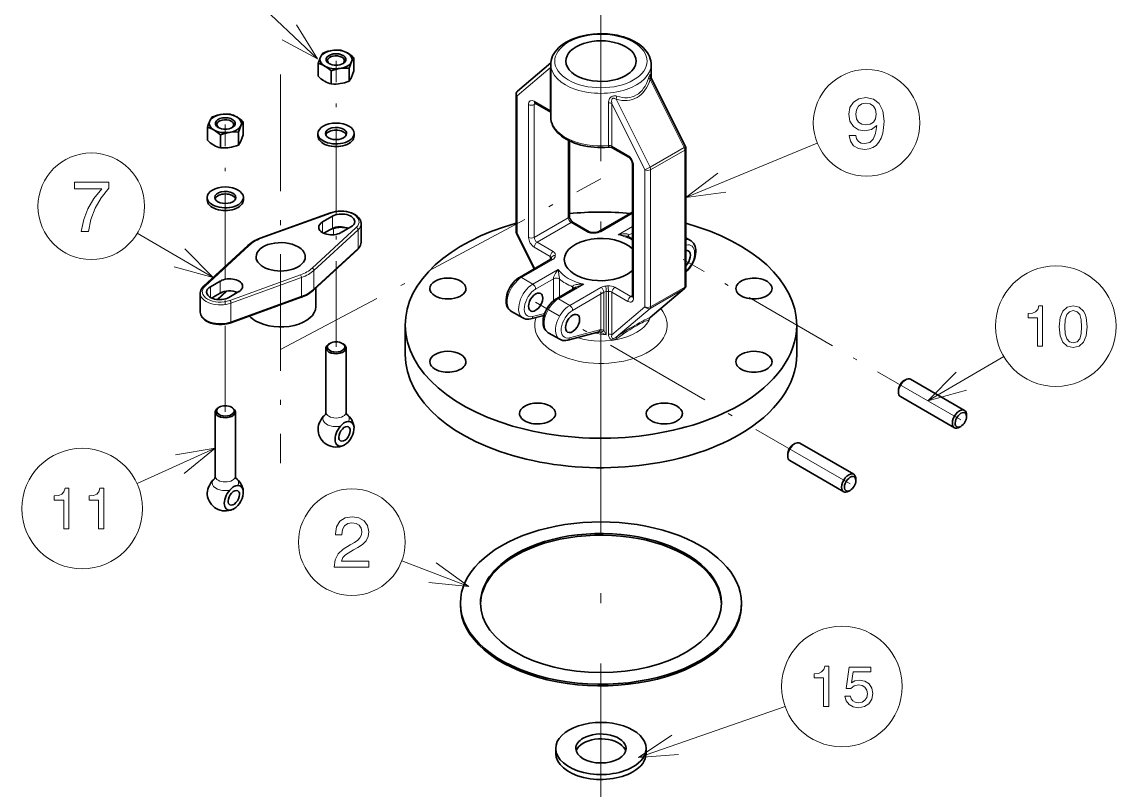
# Model space of a CAD drawing. Extents: x 0 to 420, y 0 to 297.
# Drawn here: x 229.9 to 284.4, y 170.3 to 208.5 of the extents above; entities that cross this region are included whole.
import ezdxf

# ---------------------------------------------------------------- set-up
doc = ezdxf.new("R2010")
doc.units = 0
doc.linetypes.add('DASHDOT', pattern=[18.5, 12, -3, 0.5, -3])

msp = doc.modelspace()

# ---------------------------------------------------------------- linework, layer by layer
at = {"color": 1, "linetype": 'DASHDOT', "lineweight": 13}
msp.add_line((258.704, 269.076), (258.704, 121.995), dxfattribs=at)
at = {"color": 7, "lineweight": 13, "ltscale": 0.112984}
msp.add_line((244.58, 206.671), (241.299, 209.779), dxfattribs=at)
at = {"color": 1, "linetype": 'DASHDOT', "lineweight": 13, "ltscale": 0.356359}
msp.add_line((245.508, 192.329), (245.508, 206.584), dxfattribs=at)
at = {"color": 7, "lineweight": 35, "ltscale": 0.016066}
for p, q in [((246.4, 206.082), (246.4, 206.725)), ((244.616, 205.806), (244.616, 206.449)), ((245.269, 205.429), (245.269, 206.072)), ((246.161, 205.567), (246.161, 206.21)), ((240.885, 202.898), (240.885, 203.54)), ((239.1, 202.622), (239.1, 203.264)), ((239.754, 202.245), (239.754, 202.887)), ((240.646, 202.383), (240.646, 203.025))]:
    msp.add_line(p, q, dxfattribs=at)
at = {"color": 7, "lineweight": 13, "ltscale": 0.053882}
msp.add_line((254.532, 204.83), (256.176, 206.224), dxfattribs=at)
at = {"color": 7, "lineweight": 35, "ltscale": 0.054491}
msp.add_line((254.544, 205.064), (256.207, 206.474), dxfattribs=at)
at = {"color": 7, "lineweight": 13, "ltscale": 0.053041}
for p, q in [((256.176, 206.224), (256.176, 204.102)), ((259.081, 204.48), (259.081, 202.359)), ((259.252, 204.448), (259.252, 202.326)), ((259.081, 192.97), (259.081, 195.092)), ((259.252, 192.938), (259.252, 195.06))]:
    msp.add_line(p, q, dxfattribs=at)
at = {"color": 7, "lineweight": 35, "ltscale": 0.065318}
msp.add_line((256.204, 206.399), (256.204, 203.786), dxfattribs=at)
at = {"color": 7, "lineweight": 35, "ltscale": 0.016725}
msp.add_line((261.204, 206.399), (261.204, 205.73), dxfattribs=at)
at = {"color": 1, "linetype": 'DASHDOT', "lineweight": 13, "ltscale": 0.483609}
msp.add_line((242.75, 205.89), (242.75, 186.545), dxfattribs=at)
at = {"color": 7, "lineweight": 13, "ltscale": 0.094643}
for p, q in [((262.845, 202.257), (261.153, 205.644)), ((261.148, 201.277), (259.456, 204.664))]:
    msp.add_line(p, q, dxfattribs=at)
at = {"color": 7, "lineweight": 35, "ltscale": 0.09704}
msp.add_line((262.914, 202.307), (261.179, 205.779), dxfattribs=at)
at = {"color": 7, "lineweight": 35, "ltscale": 0.170613}
for p, q in [((254.474, 204.912), (254.474, 198.087)), ((262.935, 202.217), (262.935, 195.393))]:
    msp.add_line(p, q, dxfattribs=at)
at = {"color": 7, "lineweight": 13, "ltscale": 0.170613}
for p, q in [((254.532, 204.83), (254.532, 198.006)), ((262.876, 202.136), (262.876, 195.311)), ((260.896, 201.156), (260.896, 194.331)), ((261.179, 201.156), (261.179, 194.331))]:
    msp.add_line(p, q, dxfattribs=at)
at = {"color": 7, "lineweight": 13, "ltscale": 0.165341}
for p, q in [((255.098, 197.785), (255.098, 204.398)), ((255.381, 197.785), (255.381, 204.398)), ((260.331, 201.377), (260.331, 194.763))]:
    msp.add_line(p, q, dxfattribs=at)
at = {"color": 7, "lineweight": 13, "ltscale": 0.022967}
for p, q in [((255.381, 204.561), (256.176, 204.102)), ((259.252, 202.326), (260.048, 201.867)), ((258.015, 198.06), (257.219, 198.519)), ((256.318, 197.08), (255.522, 197.54)), ((256.176, 196.835), (255.381, 197.295)), ((260.189, 194.845), (259.394, 195.304)), ((260.048, 194.6), (259.252, 195.06))]:
    msp.add_line(p, q, dxfattribs=at)
at = {"color": 7, "lineweight": 13, "ltscale": 0.002391}
msp.add_line((255.464, 204.446), (255.381, 204.398), dxfattribs=at)
at = {"color": 7, "lineweight": 35, "ltscale": 0.000759516}
msp.add_line((255.422, 204.47), (255.394, 204.482), dxfattribs=at)
at = {"color": 7, "lineweight": 35, "ltscale": 0.022574}
msp.add_line((255.422, 204.47), (256.204, 204.018), dxfattribs=at)
at = {"color": 7, "lineweight": 13, "ltscale": 0.091994}
msp.add_line((260.896, 201.156), (259.252, 204.448), dxfattribs=at)
at = {"color": 1, "linetype": 'DASHDOT', "lineweight": 13, "ltscale": 0.357584}
msp.add_line((239.993, 189.096), (239.993, 203.4), dxfattribs=at)
at = {"color": 7, "lineweight": 35, "ltscale": 0.003266}
for p, q in [((244.608, 202.828), (244.608, 202.959)), ((246.408, 202.828), (246.408, 202.959)), ((239.093, 199.644), (239.093, 199.775)), ((240.893, 199.644), (240.893, 199.775))]:
    msp.add_line(p, q, dxfattribs=at)
at = {"color": 7, "lineweight": 13, "ltscale": 0.096366}
msp.add_line((257.078, 198.764), (257.078, 202.619), dxfattribs=at)
at = {"color": 7, "lineweight": 35, "ltscale": 0.093591}
msp.add_line((257.136, 198.846), (257.136, 202.59), dxfattribs=at)
at = {"color": 7, "lineweight": 35, "ltscale": 0.022967}
for p, q in [((259.294, 202.235), (260.089, 201.775)), ((258.115, 198.07), (257.319, 198.529))]:
    msp.add_line(p, q, dxfattribs=at)
at = {"color": 7, "lineweight": 13, "ltscale": 0.04899}
for p, q in [((262.845, 202.257), (261.148, 201.277)), ((262.876, 202.136), (261.179, 201.156)), ((257.078, 198.764), (255.381, 197.785)), ((257.219, 198.519), (255.522, 197.54)), ((262.845, 195.227), (261.148, 194.247)), ((262.876, 195.311), (261.179, 194.331))]:
    msp.add_line(p, q, dxfattribs=at)
at = {"color": 7, "lineweight": 13, "ltscale": 0.177071}
msp.add_line((262.935, 199.775), (269.483, 202.474), dxfattribs=at)
at = {"color": 7, "lineweight": 35, "ltscale": 0.165341}
msp.add_line((260.272, 201.459), (260.272, 194.845), dxfattribs=at)
at = {"color": 1, "linetype": 'DASHDOT', "lineweight": 13, "ltscale": 0.451901}
msp.add_line((242.75, 192.197), (258.704, 200.695), dxfattribs=at)
at = {"color": 7, "lineweight": 35, "ltscale": 0.093315}
for p, q in [((245.24, 199.01), (241.73, 197.74)), ((240.261, 193.531), (243.77, 194.801))]:
    msp.add_line(p, q, dxfattribs=at)
at = {"color": 7, "lineweight": 13, "ltscale": 0.093316}
for p, q in [((245.278, 198.993), (241.768, 197.723)), ((240.223, 194.642), (243.733, 195.913)), ((240.276, 194.512), (243.786, 195.782)), ((240.276, 193.581), (243.786, 194.851))]:
    msp.add_line(p, q, dxfattribs=at)
at = {"color": 7, "lineweight": 35, "ltscale": 0.044967}
msp.add_line((258.602, 198.079), (260.16, 198.978), dxfattribs=at)
at = {"color": 7, "lineweight": 13, "ltscale": 0.044967}
for p, q in [((258.702, 198.069), (260.26, 198.968)), ((254.744, 195.784), (256.302, 196.683)), ((257.149, 194.396), (258.706, 195.295)), ((257.29, 194.151), (258.848, 195.05))]:
    msp.add_line(p, q, dxfattribs=at)
at = {"color": 7, "lineweight": 13, "ltscale": 0.000349664}
msp.add_line((260.272, 198.961), (260.26, 198.968), dxfattribs=at)
at = {"color": 7, "lineweight": 35, "ltscale": 0.014289}
for p, q in [((245.331, 198.839), (244.836, 198.553)), ((245.756, 198.022), (246.251, 198.308)), ((240.169, 194.797), (240.664, 195.083))]:
    msp.add_line(p, q, dxfattribs=at)
at = {"color": 7, "lineweight": 13, "ltscale": 0.013268}
for p, q in [((244.836, 198.022), (244.836, 198.553)), ((239.25, 194.797), (239.25, 195.328))]:
    msp.add_line(p, q, dxfattribs=at)
at = {"color": 7, "lineweight": 13, "ltscale": 0.015235}
msp.add_line((245.331, 198.229), (245.331, 198.839), dxfattribs=at)
at = {"color": 7, "lineweight": 35, "ltscale": 0.02327}
for p, q in [((246.756, 198.471), (246.756, 197.54)), ((238.745, 195.001), (238.745, 194.07))]:
    msp.add_line(p, q, dxfattribs=at)
at = {"color": 7, "lineweight": 13, "ltscale": 0.109285}
msp.add_line((239.382, 195.789), (235.609, 197.995), dxfattribs=at)
at = {"color": 7, "lineweight": 13, "ltscale": 0.074781}
for p, q in [((246.518, 198.277), (244.318, 196.25)), ((246.603, 198.164), (244.403, 196.138)), ((238.983, 195.359), (241.183, 197.385)), ((246.603, 197.234), (244.403, 195.207))]:
    msp.add_line(p, q, dxfattribs=at)
at = {"color": 7, "lineweight": 35, "ltscale": 0.008395}
msp.add_line((244.904, 197.988), (245.195, 198.156), dxfattribs=at)
at = {"color": 7, "lineweight": 13, "ltscale": 0.006759}
msp.add_line((245.387, 198.211), (245.133, 198.12), dxfattribs=at)
at = {"color": 7, "lineweight": 13, "ltscale": 0.007369}
msp.add_line((245.387, 197.916), (245.387, 198.211), dxfattribs=at)
at = {"color": 7, "lineweight": 13, "ltscale": 0.02327}
for p, q in [((246.603, 198.164), (246.603, 197.234)), ((243.786, 195.782), (243.786, 194.851)), ((244.403, 196.138), (244.403, 195.207)), ((240.276, 194.512), (240.276, 193.581))]:
    msp.add_line(p, q, dxfattribs=at)
at = {"color": 7, "lineweight": 35, "ltscale": 0.049678}
msp.add_line((254.495, 197.998), (255.383, 196.22), dxfattribs=at)
at = {"color": 7, "lineweight": 13, "ltscale": 0.049376}
msp.add_line((254.532, 198.006), (255.415, 196.239), dxfattribs=at)
at = {"color": 7, "lineweight": 13, "ltscale": 0.020423}
msp.add_line((259.564, 197.914), (260.272, 198.322), dxfattribs=at)
at = {"color": 7, "lineweight": 13, "ltscale": 0.005386}
msp.add_line((260.085, 197.888), (260.272, 197.996), dxfattribs=at)
at = {"color": 7, "lineweight": 13, "ltscale": 0.002264}
msp.add_line((260.085, 197.797), (260.085, 197.888), dxfattribs=at)
at = {"color": 7, "lineweight": 35, "ltscale": 0.074781}
for p, q in [((238.914, 195.357), (241.114, 197.383)), ((246.587, 197.184), (244.387, 195.158))]:
    msp.add_line(p, q, dxfattribs=at)
at = {"color": 7, "lineweight": 35, "ltscale": 0.006621}
msp.add_line((263.164, 197.63), (262.935, 197.762), dxfattribs=at)
at = {"color": 7, "lineweight": 13, "ltscale": 0.00392}
msp.add_line((256.176, 196.679), (256.176, 196.835), dxfattribs=at)
at = {"color": 7, "lineweight": 35, "ltscale": 0.044968}
msp.add_line((254.644, 195.794), (256.202, 196.693), dxfattribs=at)
at = {"color": 7, "lineweight": 35, "ltscale": 0.000759512}
msp.add_line((256.202, 196.693), (256.226, 196.712), dxfattribs=at)
at = {"color": 1, "linetype": 'DASHDOT', "lineweight": 13, "ltscale": 0.399261}
msp.add_line((276.632, 188.699), (262.802, 196.685), dxfattribs=at)
at = {"color": 7, "lineweight": 13, "ltscale": 0.01633}
for p, q in [((255.31, 195.458), (254.744, 195.784)), ((256.583, 194.723), (257.149, 194.396))]:
    msp.add_line(p, q, dxfattribs=at)
at = {"color": 7, "lineweight": 13, "ltscale": 0.036404}
msp.add_line((255.31, 195.458), (256.571, 196.186), dxfattribs=at)
at = {"color": 7, "lineweight": 13, "ltscale": 0.025448}
msp.add_line((255.452, 195.213), (256.333, 195.722), dxfattribs=at)
at = {"color": 7, "lineweight": 13, "ltscale": 0.027354}
msp.add_line((256.333, 194.627), (256.333, 195.722), dxfattribs=at)
at = {"color": 7, "lineweight": 13, "ltscale": 0.022048}
msp.add_line((256.64, 194.823), (256.64, 195.705), dxfattribs=at)
at = {"color": 7, "lineweight": 13, "ltscale": 0.000643851}
msp.add_line((262.935, 196.121), (262.954, 196.138), dxfattribs=at)
at = {"color": 7, "lineweight": 35, "ltscale": 0.00036501}
msp.add_line((262.935, 196.06), (262.946, 196.07), dxfattribs=at)
at = {"color": 7, "lineweight": 35, "ltscale": 0.014288}
msp.add_line((239.745, 195.613), (239.25, 195.328), dxfattribs=at)
at = {"color": 7, "lineweight": 13, "ltscale": 0.015105}
msp.add_line((239.745, 195.009), (239.745, 195.613), dxfattribs=at)
at = {"color": 7, "lineweight": 35, "ltscale": 0.023169}
msp.add_line((244.5, 195.262), (244.5, 194.336), dxfattribs=at)
at = {"color": 7, "lineweight": 35, "ltscale": 0.028414}
msp.add_line((256.483, 194.733), (257.467, 195.301), dxfattribs=at)
at = {"color": 7, "lineweight": 13, "ltscale": 0.036403}
msp.add_line((256.583, 194.723), (257.844, 195.451), dxfattribs=at)
at = {"color": 7, "lineweight": 13, "ltscale": 0.003148}
msp.add_line((257.294, 195.327), (257.294, 195.201), dxfattribs=at)
at = {"color": 7, "lineweight": 13, "ltscale": 0.055433}
for p, q in [((262.845, 195.227), (261.153, 193.793)), ((261.148, 194.247), (259.456, 192.813))]:
    msp.add_line(p, q, dxfattribs=at)
at = {"color": 7, "lineweight": 35, "ltscale": 0.056047}
msp.add_line((262.864, 195.24), (261.154, 193.791), dxfattribs=at)
at = {"color": 7, "lineweight": 35, "ltscale": 0.01036}
msp.add_line((239.745, 195.009), (239.386, 194.802), dxfattribs=at)
at = {"color": 7, "lineweight": 13, "ltscale": 0.015098}
msp.add_line((239.59, 194.693), (240.031, 195.105), dxfattribs=at)
at = {"color": 7, "lineweight": 35, "ltscale": 0.015436}
msp.add_line((239.624, 194.69), (240.075, 195.112), dxfattribs=at)
at = {"color": 7, "lineweight": 13, "ltscale": 0.047222}
msp.add_line((258.848, 193.162), (258.848, 195.05), dxfattribs=at)
at = {"color": 7, "lineweight": 13, "ltscale": 0.05395}
msp.add_line((258.968, 192.926), (258.968, 195.084), dxfattribs=at)
at = {"color": 7, "lineweight": 13, "ltscale": 0.002392}
msp.add_line((260.272, 194.893), (260.189, 194.845), dxfattribs=at)
at = {"color": 7, "lineweight": 35, "ltscale": 0.000759319}
msp.add_line((260.272, 194.845), (260.268, 194.815), dxfattribs=at)
at = {"color": 7, "lineweight": 35, "ltscale": 0.01633}
for p, q in [((254.81, 193.775), (254.244, 194.102)), ((256.649, 192.714), (256.083, 193.04))]:
    msp.add_line(p, q, dxfattribs=at)
at = {"color": 1, "linetype": 'DASHDOT', "lineweight": 13, "ltscale": 0.452221}
msp.add_line((271.117, 185.515), (255.452, 194.559), dxfattribs=at)
at = {"color": 7, "lineweight": 13, "ltscale": 0.053881}
msp.add_line((260.896, 194.331), (259.252, 192.938), dxfattribs=at)
at = {"color": 7, "lineweight": 35, "ltscale": 0.016901}
msp.add_line((255.866, 193.904), (255.213, 193.732), dxfattribs=at)
at = {"color": 7, "lineweight": 13, "ltscale": 0.015384}
msp.add_line((255.898, 194), (255.303, 193.843), dxfattribs=at)
at = {"color": 7, "lineweight": 35, "ltscale": 0.036742}
for p, q in [((248.954, 191.947), (248.954, 193.417)), ((268.454, 191.946), (268.454, 193.416))]:
    msp.add_line(p, q, dxfattribs=at)
at = {"color": 7, "lineweight": 35, "ltscale": 0.038706}
msp.add_line((258.548, 193.064), (257.051, 192.67), dxfattribs=at)
at = {"color": 7, "lineweight": 13, "ltscale": 0.038705}
msp.add_line((258.639, 193.176), (257.142, 192.782), dxfattribs=at)
at = {"color": 7, "lineweight": 35, "ltscale": 0.001225}
for p, q in [((245.197, 192.509), (245.155, 192.485)), ((245.819, 192.509), (245.862, 192.485)), ((239.682, 189.325), (239.639, 189.3)), ((240.304, 189.325), (240.346, 189.3))]:
    msp.add_line(p, q, dxfattribs=at)
at = {"color": 7, "lineweight": 35, "ltscale": 0.080021}
for p, q in [((245.008, 189.08), (245.008, 192.281)), ((246.008, 189.08), (246.008, 192.281)), ((239.493, 185.895), (239.493, 189.096)), ((240.493, 185.895), (240.493, 189.096))]:
    msp.add_line(p, q, dxfattribs=at)
at = {"color": 7, "lineweight": 13, "ltscale": 0.109458}
msp.add_line((274.984, 189.651), (278.768, 191.853), dxfattribs=at)
at = {"color": 7, "lineweight": 35, "ltscale": 0.002041}
for p, q in [((273.804, 190.659), (273.875, 190.7)), ((273.521, 190.169), (273.521, 190.087)), ((276.915, 188.863), (276.915, 188.944)), ((276.632, 188.373), (276.562, 188.332)), ((268.288, 187.475), (268.359, 187.515)), ((268.006, 186.985), (268.006, 186.903)), ((271.4, 185.678), (271.4, 185.76)), ((271.117, 185.188), (271.046, 185.148)), ((251.704, 179.496), (251.704, 179.578)), ((265.704, 179.496), (265.704, 179.578))]:
    msp.add_line(p, q, dxfattribs=at)
at = {"color": 7, "lineweight": 35, "ltscale": 0.077567}
for p, q in [((276.812, 189.173), (274.125, 190.724)), ((276.312, 188.307), (273.625, 189.858)), ((271.296, 185.989), (268.609, 187.54)), ((270.796, 185.123), (268.109, 186.674))]:
    msp.add_line(p, q, dxfattribs=at)
at = {"color": 7, "lineweight": 35, "ltscale": 0.000893053}
for p, q in [((244.914, 188.906), (244.889, 188.879)), ((245.738, 188.389), (245.762, 188.416))]:
    msp.add_line(p, q, dxfattribs=at)
at = {"color": 7, "lineweight": 35, "ltscale": 0.000606058}
msp.add_line((246.103, 188.612), (246.127, 188.614), dxfattribs=at)
at = {"color": 7, "lineweight": 13, "ltscale": 0.10698}
msp.add_line((239.493, 187.293), (235.596, 185.524), dxfattribs=at)
at = {"color": 7, "lineweight": 35, "ltscale": 0.000892795}
msp.add_line((239.398, 185.721), (239.374, 185.695), dxfattribs=at)
at = {"color": 7, "lineweight": 35, "ltscale": 0.000606438}
msp.add_line((240.587, 185.428), (240.611, 185.43), dxfattribs=at)
at = {"color": 7, "lineweight": 35, "ltscale": 0.000892514}
msp.add_line((240.223, 185.205), (240.247, 185.231), dxfattribs=at)
at = {"color": 7, "lineweight": 13, "ltscale": 0.089375}
msp.add_line((252.127, 180.411), (248.782, 181.673), dxfattribs=at)
at = {"color": 7, "lineweight": 13, "ltscale": 0.193239}
msp.add_line((260.577, 171.882), (267.873, 174.435), dxfattribs=at)
at = {"color": 7, "lineweight": 35, "ltscale": 0.006124}
for p, q in [((256.454, 172.093), (256.454, 172.338)), ((260.954, 172.093), (260.954, 172.338))]:
    msp.add_line(p, q, dxfattribs=at)
at = {"color": 7, "lineweight": 13}
for points in [[(242.821, 207.624), (244.58, 206.671), (243.533, 208.375)], [(261.174, 205.791), (261.17, 205.847), (261.167, 205.871), (261.162, 205.889), (261.159, 205.895), (261.155, 205.899), (261.15, 205.899), (261.147, 205.898), (261.139, 205.89), (261.12, 205.852), (261.106, 205.818), (261.073, 205.72)], [(261.179, 205.779), (261.175, 205.787), (261.173, 205.79), (261.17, 205.791), (261.168, 205.791), (261.167, 205.79), (261.165, 205.788), (261.163, 205.785), (261.16, 205.774), (261.155, 205.724), (261.153, 205.644)], [(259.502, 204.813), (259.443, 204.827), (259.38, 204.831), (259.345, 204.829), (259.311, 204.823), (259.275, 204.812), (259.241, 204.797), (259.208, 204.777), (259.18, 204.753), (259.157, 204.728), (259.137, 204.701), (259.109, 204.644), (259.091, 204.586), (259.083, 204.533), (259.081, 204.48)], [(259.456, 204.664), (259.415, 204.689), (259.371, 204.708), (259.349, 204.713), (259.327, 204.715), (259.299, 204.71), (259.276, 204.697), (259.258, 204.677), (259.246, 204.651), (259.239, 204.623), (259.236, 204.592), (259.237, 204.545), (259.243, 204.497), (259.252, 204.448)], [(264.523, 200.99), (262.935, 199.775), (264.918, 200.033)], [(245.278, 198.993), (245.256, 199.009), (245.247, 199.011), (245.24, 199.01)], [(245.387, 198.211), (245.389, 198.235), (245.391, 198.246), (245.398, 198.257)], [(246.518, 198.277), (246.548, 198.263), (246.573, 198.243), (246.587, 198.226), (246.596, 198.207), (246.601, 198.186), (246.603, 198.164)], [(258.358, 197.995), (258.294, 197.992), (258.234, 197.995), (258.183, 198.002), (258.114, 198.018), (258.073, 198.032)], [(258.702, 198.069), (258.639, 198.039), (258.567, 198.018), (258.47, 198.003), (258.46, 198.003), (258.358, 197.995)], [(259.564, 197.914), (259.707, 197.949), (259.794, 197.963), (259.852, 197.968), (259.91, 197.969), (259.967, 197.965), (259.997, 197.96), (260.026, 197.952), (260.052, 197.939), (260.074, 197.92), (260.082, 197.907), (260.085, 197.888)], [(259.564, 197.914), (259.685, 197.905), (259.769, 197.894), (259.832, 197.882), (259.93, 197.855)], [(241.183, 197.385), (241.154, 197.393), (241.14, 197.393), (241.122, 197.389), (241.114, 197.383)], [(241.768, 197.723), (241.746, 197.738), (241.737, 197.741), (241.73, 197.74)], [(237.453, 196.317), (239.382, 195.789), (237.976, 197.211)], [(246.603, 197.234), (246.601, 197.209), (246.597, 197.198), (246.587, 197.184)], [(256.302, 196.683), (256.354, 196.72), (256.391, 196.762), (256.404, 196.784), (256.413, 196.807), (256.417, 196.823), (256.43, 196.882)], [(256.366, 197.047), (256.39, 197.023), (256.404, 197.007), (256.418, 196.983), (256.43, 196.953), (256.435, 196.919), (256.43, 196.882)], [(244.318, 196.25), (244.348, 196.236), (244.373, 196.217), (244.386, 196.2), (244.396, 196.181), (244.401, 196.16), (244.403, 196.138)], [(243.733, 195.913), (243.756, 195.886), (243.773, 195.855), (243.783, 195.82), (243.786, 195.782)], [(256.571, 196.186), (256.488, 196.078), (256.435, 195.996), (256.384, 195.899), (256.362, 195.844), (256.343, 195.784), (256.334, 195.741), (256.333, 195.722)], [(256.571, 196.186), (256.585, 196.082), (256.61, 195.934), (256.628, 195.828), (256.636, 195.768), (256.64, 195.705)], [(238.983, 195.359), (238.954, 195.366), (238.94, 195.367), (238.922, 195.363), (238.914, 195.357)], [(244.403, 195.207), (244.4, 195.183), (244.397, 195.172), (244.387, 195.158)], [(257.844, 195.451), (257.687, 195.453), (257.594, 195.449), (257.533, 195.444), (257.473, 195.435), (257.414, 195.422), (257.36, 195.402), (257.328, 195.383), (257.314, 195.371), (257.3, 195.351), (257.294, 195.327)], [(257.844, 195.451), (257.719, 195.411), (257.631, 195.378), (257.543, 195.34), (257.467, 195.301)], [(240.223, 194.642), (240.247, 194.616), (240.263, 194.585), (240.273, 194.55), (240.276, 194.512)], [(243.786, 194.851), (243.785, 194.826), (243.782, 194.816), (243.775, 194.804), (243.77, 194.801)], [(240.276, 193.581), (240.275, 193.556), (240.272, 193.545), (240.266, 193.534), (240.261, 193.531)], [(261.145, 193.782), (261.129, 193.729), (261.11, 193.692), (261.092, 193.672), (261.073, 193.664)], [(258.848, 193.162), (258.824, 193.172), (258.768, 193.186), (258.706, 193.187), (258.639, 193.176)], [(258.968, 192.926), (258.823, 192.994), (258.727, 193.034), (258.679, 193.051)], [(258.968, 192.926), (258.896, 193.074), (258.848, 193.162)], [(259.502, 192.756), (259.444, 192.721), (259.379, 192.694), (259.345, 192.686), (259.309, 192.681), (259.261, 192.684), (259.217, 192.697), (259.188, 192.712), (259.163, 192.731), (259.142, 192.755), (259.124, 192.781), (259.107, 192.814), (259.096, 192.849), (259.086, 192.894), (259.081, 192.97)], [(259.456, 192.813), (259.415, 192.787), (259.372, 192.766), (259.335, 192.755), (259.3, 192.754), (259.276, 192.76), (259.258, 192.773), (259.243, 192.797), (259.236, 192.826), (259.236, 192.856), (259.241, 192.897), (259.252, 192.938)], [(276.394, 191.07), (274.984, 189.651), (276.914, 190.175)], [(237.948, 186.023), (239.493, 187.293), (237.52, 186.966)], [(250.137, 180.609), (252.127, 180.411), (250.502, 181.578)], [(262.23, 173.008), (260.577, 171.882), (262.572, 172.031)]]:
    msp.add_lwpolyline(points, dxfattribs=at)
at = {"color": 7, "lineweight": 35}
for points in [[(256.978, 207.511), (257.103, 207.578), (257.234, 207.64), (257.372, 207.696), (257.515, 207.746), (257.663, 207.791), (257.816, 207.829), (258.052, 207.875), (258.294, 207.906), (258.539, 207.923), (258.787, 207.926), (259.033, 207.913), (259.277, 207.887), (259.515, 207.846), (259.669, 207.811), (259.82, 207.769), (259.966, 207.722), (260.106, 207.669), (260.241, 207.61), (260.369, 207.545), (260.49, 207.475), (260.604, 207.4), (260.71, 207.319), (260.807, 207.234), (260.895, 207.143), (260.962, 207.063), (261.021, 206.981), (261.072, 206.897), (261.123, 206.791), (261.162, 206.681), (261.189, 206.569), (261.203, 206.456), (261.204, 206.399)], [(256.978, 207.511), (256.832, 207.419), (256.699, 207.319), (256.601, 207.234), (256.499, 207.127), (256.422, 207.031), (256.351, 206.922), (256.297, 206.818), (256.255, 206.709), (256.225, 206.598), (256.208, 206.484), (256.204, 206.399)], [(244.616, 206.449), (244.68, 206.632), (244.735, 206.765)], [(244.735, 206.765), (244.779, 206.851), (244.828, 206.928), (244.855, 206.964)], [(244.855, 206.964), (244.989, 207.013), (245.108, 207.05), (245.22, 207.077), (245.301, 207.091)], [(245.301, 207.091), (245.41, 207.104), (245.523, 207.11), (245.645, 207.109), (245.747, 207.102)], [(246.074, 206.972), (246.194, 206.894), (246.326, 206.791), (246.4, 206.725)], [(246.4, 206.725), (246.348, 206.651), (246.303, 206.57), (246.281, 206.526)], [(245.269, 206.072), (245.126, 206.193), (245.002, 206.282), (244.942, 206.318)], [(245.715, 206.199), (245.606, 206.178), (245.493, 206.149), (245.371, 206.11), (245.269, 206.072)], [(246.161, 206.21), (246.028, 206.218), (245.908, 206.217), (245.797, 206.209), (245.715, 206.199)], [(246.281, 206.526), (246.225, 206.393), (246.161, 206.21)], [(246.281, 205.766), (246.336, 205.899), (246.4, 206.082)], [(244.616, 205.806), (244.758, 205.685), (244.883, 205.596), (244.942, 205.559)], [(245.715, 205.44), (245.824, 205.46), (245.937, 205.489), (246.059, 205.529), (246.161, 205.567)], [(246.161, 205.567), (246.214, 205.641), (246.259, 205.721), (246.281, 205.766)], [(245.269, 205.429), (245.403, 205.421), (245.522, 205.421), (245.634, 205.429), (245.715, 205.44)], [(239.34, 203.78), (239.473, 203.829), (239.593, 203.865), (239.704, 203.892), (239.786, 203.907)], [(239.786, 203.907), (239.894, 203.92), (240.007, 203.926), (240.13, 203.924), (240.232, 203.918)], [(239.1, 203.264), (239.164, 203.447), (239.22, 203.58)], [(239.22, 203.58), (239.264, 203.667), (239.312, 203.743), (239.34, 203.78)], [(240.558, 203.787), (240.679, 203.709), (240.81, 203.606), (240.885, 203.54)], [(240.765, 203.341), (240.71, 203.208), (240.646, 203.025)], [(240.885, 203.54), (240.833, 203.467), (240.787, 203.386), (240.765, 203.341)], [(256.204, 203.786), (256.211, 203.671), (256.231, 203.558), (256.267, 203.441), (256.316, 203.328), (256.378, 203.219), (256.452, 203.115), (256.537, 203.015), (256.633, 202.922), (256.739, 202.833), (256.854, 202.75), (256.978, 202.674), (257.11, 202.603), (257.249, 202.538), (257.395, 202.48), (257.547, 202.428), (257.705, 202.383), (257.867, 202.344), (258.033, 202.313), (258.203, 202.288), (258.374, 202.271), (258.547, 202.261), (258.721, 202.258), (258.895, 202.262), (259.068, 202.274)], [(239.754, 202.887), (239.611, 203.008), (239.487, 203.098), (239.427, 203.134)], [(240.2, 203.015), (240.091, 202.994), (239.978, 202.965), (239.856, 202.926), (239.754, 202.887)], [(240.646, 203.025), (240.512, 203.033), (240.393, 203.033), (240.281, 203.025), (240.2, 203.015)], [(240.765, 202.582), (240.821, 202.715), (240.885, 202.898)], [(239.1, 202.622), (239.243, 202.5), (239.368, 202.411), (239.427, 202.375)], [(239.754, 202.245), (239.887, 202.237), (240.007, 202.237), (240.118, 202.245), (240.2, 202.255)], [(240.2, 202.255), (240.309, 202.276), (240.422, 202.305), (240.544, 202.344), (240.646, 202.383)], [(240.646, 202.383), (240.698, 202.456), (240.744, 202.537), (240.765, 202.582)], [(259.068, 202.274), (259.145, 202.274), (259.218, 202.263), (259.276, 202.244), (259.294, 202.235)], [(260.272, 201.459), (260.267, 201.506), (260.246, 201.575), (260.211, 201.646), (260.165, 201.71), (260.122, 201.753), (260.089, 201.775)], [(245.24, 199.01), (245.361, 199.048), (245.489, 199.075), (245.621, 199.091), (245.756, 199.096), (245.891, 199.091), (246.024, 199.074), (246.151, 199.047), (246.272, 199.01), (246.383, 198.963), (246.485, 198.906), (246.567, 198.845), (246.633, 198.78), (246.682, 198.716), (246.721, 198.644), (246.744, 198.573), (246.755, 198.499), (246.756, 198.471)], [(257.136, 198.846), (257.142, 198.799), (257.162, 198.73), (257.198, 198.658), (257.244, 198.595), (257.287, 198.552), (257.319, 198.529)], [(245.504, 198.29), (245.592, 198.306), (245.685, 198.314), (245.78, 198.313), (245.874, 198.302), (245.958, 198.286), (246.04, 198.262), (246.117, 198.231)], [(258.115, 198.07), (258.163, 198.049), (258.214, 198.036)], [(258.602, 198.079), (258.558, 198.06), (258.498, 198.045), (258.417, 198.037), (258.34, 198.031)], [(246.756, 197.54), (246.75, 197.47), (246.731, 197.395), (246.702, 197.329), (246.658, 197.261), (246.597, 197.193), (246.587, 197.184)], [(262.946, 196.07), (263.032, 196.154), (263.112, 196.247), (263.185, 196.348), (263.265, 196.483), (263.319, 196.595), (263.363, 196.711), (263.397, 196.827), (263.419, 196.944), (263.429, 197.059), (263.426, 197.171), (263.415, 197.253), (263.394, 197.333), (263.36, 197.418), (263.316, 197.49), (263.263, 197.553), (263.2, 197.607), (263.164, 197.63)], [(254.244, 194.102), (254.181, 194.146), (254.122, 194.204), (254.073, 194.27), (254.04, 194.332), (254.008, 194.419), (253.99, 194.499), (253.981, 194.581), (253.98, 194.694), (253.993, 194.81), (254.017, 194.926), (254.053, 195.043), (254.099, 195.158), (254.17, 195.297), (254.255, 195.428), (254.331, 195.526), (254.414, 195.615), (254.502, 195.695), (254.596, 195.764), (254.644, 195.794)], [(238.914, 195.357), (238.851, 195.29), (238.805, 195.223), (238.773, 195.156), (238.753, 195.086), (238.745, 195.015), (238.745, 195.001)], [(256.083, 193.04), (256.019, 193.084), (255.96, 193.142), (255.912, 193.208), (255.879, 193.271), (255.847, 193.357), (255.829, 193.437), (255.819, 193.52), (255.819, 193.633), (255.831, 193.748), (255.856, 193.865), (255.891, 193.981), (255.938, 194.096), (256.009, 194.235), (256.093, 194.367), (256.17, 194.465), (256.252, 194.554), (256.341, 194.634), (256.434, 194.703), (256.483, 194.733)], [(238.745, 194.07), (238.751, 194), (238.767, 193.934), (238.799, 193.858), (238.843, 193.791), (238.904, 193.723), (238.978, 193.661), (239.056, 193.611), (239.163, 193.557), (239.278, 193.514), (239.4, 193.482), (239.53, 193.459), (239.664, 193.447), (239.826, 193.447), (239.96, 193.459), (240.089, 193.482), (240.213, 193.515), (240.261, 193.531)], [(255.213, 193.732), (255.12, 193.714), (255.037, 193.711), (254.956, 193.72), (254.88, 193.742), (254.81, 193.775)], [(258.548, 193.064), (258.59, 193.07), (258.604, 193.069)], [(257.051, 192.67), (256.959, 192.653), (256.876, 192.65), (256.795, 192.659), (256.718, 192.681), (256.649, 192.714)], [(245.008, 189.08), (245.001, 189.023), (244.978, 188.971)], [(245.932, 188.564), (245.984, 188.588), (246.036, 188.603), (246.103, 188.612)], [(246.008, 189.08), (246.014, 189.026), (246.03, 188.985), (246.038, 188.971)], [(245.762, 188.416), (245.828, 188.483), (245.88, 188.528), (245.932, 188.564)], [(239.493, 185.895), (239.486, 185.838), (239.462, 185.787)], [(240.493, 185.895), (240.499, 185.842), (240.514, 185.8), (240.523, 185.787)], [(240.247, 185.231), (240.313, 185.299), (240.365, 185.344), (240.417, 185.38)], [(240.417, 185.38), (240.469, 185.404), (240.52, 185.419), (240.587, 185.428)]]:
    msp.add_lwpolyline(points, dxfattribs=at)
at = {"color": 7, "lineweight": 13}
for points in [[(271.073, 202.856), (271.127, 202.571), (271.282, 202.352), (271.527, 202.215), (271.851, 202.164), (272.063, 202.189), (272.254, 202.254), (272.416, 202.366), (272.553, 202.524), (272.661, 202.723), (272.741, 202.967), (272.787, 203.248), (272.805, 203.573), (272.744, 204.081), (272.568, 204.452), (272.287, 204.675), (271.901, 204.754), (271.548, 204.689), (271.282, 204.516), (271.109, 204.25), (271.051, 203.915), (271.109, 203.569), (271.278, 203.306), (271.53, 203.14), (271.851, 203.086), (272.189, 203.155), (272.445, 203.364), (272.388, 202.964), (272.272, 202.679), (272.096, 202.51), (271.854, 202.456), (271.667, 202.481), (271.53, 202.56), (271.44, 202.687), (271.404, 202.856)], [(271.401, 203.919), (271.437, 204.142), (271.537, 204.318), (271.696, 204.43), (271.901, 204.47), (272.114, 204.43), (272.276, 204.318), (272.377, 204.145), (272.416, 203.922), (272.377, 203.695), (272.276, 203.526), (272.11, 203.421), (271.89, 203.385), (271.692, 203.421), (271.537, 203.526), (271.437, 203.692)], [(232.816, 198.085), (233.18, 198.085), (233.299, 198.679), (233.508, 199.234), (233.803, 199.749), (234.189, 200.232), (234.189, 200.531), (232.474, 200.531), (232.474, 200.203), (233.843, 200.203), (233.447, 199.717), (233.148, 199.209), (232.939, 198.669)], [(280.444, 192.363), (280.707, 192.363), (280.707, 194.377), (280.511, 194.377), (280.459, 194.201), (280.355, 194.083), (280.196, 194.014), (279.977, 193.991), (279.977, 193.786), (280.444, 193.786)], [(281.536, 193.34), (281.58, 192.887), (281.715, 192.565), (281.931, 192.369), (282.231, 192.305), (282.528, 192.369), (282.744, 192.565), (282.877, 192.887), (282.923, 193.34), (282.877, 193.789), (282.822, 193.968), (282.744, 194.115), (282.528, 194.311), (282.231, 194.377), (281.931, 194.311), (281.715, 194.112), (281.58, 193.789)], [(281.813, 193.34), (281.836, 193.688), (281.908, 193.939), (282.038, 194.086), (282.231, 194.138), (282.421, 194.086), (282.551, 193.939), (282.623, 193.688), (282.646, 193.34), (282.623, 192.988), (282.551, 192.737), (282.421, 192.59), (282.231, 192.541), (282.038, 192.59), (281.908, 192.737), (281.836, 192.988)], [(231.943, 183.282), (232.206, 183.282), (232.206, 185.297), (232.01, 185.297), (231.958, 185.121), (231.854, 185.003), (231.695, 184.934), (231.476, 184.911), (231.476, 184.706), (231.943, 184.706)], [(233.678, 183.282), (233.94, 183.282), (233.94, 185.297), (233.744, 185.297), (233.693, 185.121), (233.589, 185.003), (233.43, 184.934), (233.211, 184.911), (233.211, 184.706), (233.678, 184.706)], [(245.419, 181.361), (247.138, 181.361), (247.138, 181.671), (245.78, 181.671), (245.855, 181.84), (245.985, 181.98), (246.385, 182.236), (246.597, 182.344), (246.835, 182.499), (247.004, 182.679), (247.102, 182.892), (247.138, 183.133), (247.076, 183.436), (246.907, 183.673), (246.648, 183.825), (246.313, 183.879), (245.967, 183.817), (245.704, 183.648), (245.535, 183.378), (245.477, 183.021), (245.477, 182.971), (245.805, 182.971), (245.805, 183), (245.837, 183.245), (245.935, 183.425), (246.089, 183.54), (246.295, 183.58), (246.504, 183.544), (246.659, 183.454), (246.759, 183.313), (246.795, 183.137), (246.77, 182.971), (246.702, 182.83), (246.587, 182.708), (246.428, 182.6), (246.216, 182.485), (245.863, 182.261), (245.614, 182.024), (245.466, 181.735), (245.419, 181.372)], [(269.787, 174.427), (270.05, 174.427), (270.05, 176.441), (269.854, 176.441), (269.802, 176.265), (269.698, 176.147), (269.539, 176.078), (269.32, 176.055), (269.32, 175.85), (269.787, 175.85)], [(270.859, 174.948), (270.923, 174.712), (271.064, 174.528), (271.271, 174.412), (271.537, 174.369), (271.828, 174.421), (272.055, 174.562), (272.199, 174.787), (272.254, 175.075), (272.205, 175.343), (272.067, 175.553), (271.851, 175.689), (271.571, 175.738), (271.355, 175.703), (271.188, 175.608), (271.269, 176.147), (272.145, 176.147), (272.145, 176.383), (271.076, 176.383), (270.917, 175.323), (271.148, 175.323), (271.315, 175.458), (271.528, 175.507), (271.712, 175.476), (271.854, 175.383), (271.943, 175.242), (271.975, 175.061), (271.943, 174.879), (271.851, 174.738), (271.71, 174.649), (271.528, 174.617), (271.375, 174.637), (271.257, 174.703), (271.171, 174.807), (271.127, 174.948)]]:
    msp.add_lwpolyline(points, close=True, dxfattribs=at)
for centre, radius in [((271.937, 203.486), 2.655), ((233.317, 199.335), 2.655), ((281.364, 193.363), 3.002), ((232.863, 184.282), 3.002), ((246.298, 182.611), 2.655), ((270.707, 175.427), 3.002)]:
    msp.add_circle(centre, radius, dxfattribs=at)
at = {"color": 7, "lineweight": 35}
for centre, radius, start, end in [((245.467, 205.922), 1.212, 59.9421, 76.6177), ((244.335, 205.268), 1.214, 59.9498, 76.603), ((245.55, 206.608), 1.212, 239.9421, 256.6177), ((261.299, 205.841), 0.134, 193.3276, 207.2691), ((254.674, 204.912), 0.2, 130.2791, 180), ((239.951, 202.738), 1.212, 59.9421, 76.6177), ((238.819, 202.083), 1.214, 59.9498, 76.603), ((240.034, 203.424), 1.212, 239.9421, 256.6177), ((262.735, 202.217), 0.2, 0, 26.5387), ((260.596, 198.227), 0.869, 111.9095, 120.1437), ((246.341, 196.196), 2.27, 116.4114, 120.3139), ((245.716, 197.419), 0.897, 110.0526, 115.406), ((245.679, 197.539), 0.772, 103.116, 110.5097), ((254.674, 198.087), 0.2, 180, 206.5387), ((258.298, 198.513), 0.484, 260.0021, 275.0689), ((258.997, 195.073), 2.933, 64.236, 71.4583), ((257.211, 196.513), 1.007, 165.2158, 168.8309), ((262.735, 195.393), 0.2, 310.2784, 0), ((240.916, 192.148), 3.063, 119.9583, 121.4147), ((261.213, 193.718), 0.0936, 129.1283, 147.5664), ((246.056, 187.853), 1.554, 133.9057, 137.3283), ((245.508, 188.247), 0.9, 5.2627, 54.2571), ((245.508, 188.247), 0.9, 185.2637, 240), ((245.508, 188.247), 0.9, 240, 294.7374), ((245.639, 187.961), 0.585, 294.7971, 300.0759), ((240.541, 184.668), 1.554, 133.9057, 137.3283), ((239.993, 185.063), 0.9, 5.2627, 54.2571), ((239.993, 185.063), 0.9, 185.2637, 240), ((239.993, 185.063), 0.9, 240, 294.7374), ((240.124, 184.776), 0.585, 294.7971, 300.0759)]:
    msp.add_arc(centre, radius, start, end, dxfattribs=at)
at = {"color": 7, "lineweight": 13}
for centre, radius, start, end in [((252.877, 207.254), 3.456, 342.6576, 344.2778), ((259.837, 204.628), 0.383, 151.1026, 174.5786), ((258.941, 194.877), 0.48, 103.9823, 119.3201), ((261.265, 193.635), 0.194, 125.3363, 171.5515), ((259.772, 199.265), 6.39, 257.5765, 262.7704), ((258.504, 192.499), 0.579, 72.4362, 80.0504)]:
    msp.add_arc(centre, radius, start, end, dxfattribs=at)
for centre, major_axis, ratio, start_param, end_param in [((258.704, 206.562), (-2.3, 0), 0.57735, 2.356194490192345, 8.639379797371928), ((256.035, 206.142), (-0.2, 0), 0.57735, 3.702983, 3.926991), ((258.704, 206.399), (-2.5, 0), 0.57735, 0, 3.141593), ((258.705, 208.617), (1.671, -3.79), 0.490638, 0.053337, 0.513941), ((258.592, 208.582), (1.829, -3.87), 0.51404, 0.042225, 0.502516), ((261.263, 205.683), (0.19, -0.061), 0.400812, 3.430018, 4.231027), ((254.674, 204.912), (0.129, -0.153), 0.812053, 3.141475, 4.566092), ((254.674, 204.912), (-0.2, 0), 0.57735, 0, 0.785398), ((255.381, 204.235), (-0.2, 0.346), 0.57735, 5.497787, 7.068583), ((255.239, 204.48), (0.2, 0), 0.57735, 3.926991, 5.497787), ((255.522, 204.643), (-0.1, -0.173), 0.57735, 5.497787, 6.283185), ((255.522, 204.316), (-0.1, 0.173), 0.57735, 0.167891, 0.785398), ((259.111, 204.366), (-0.2, 0), 0.57735, 3.926991, 4.863513), ((258.596, 208.573), (1.825, -3.861), 0.514591, 5.864646, 6.325472), ((258.704, 208.618), (1.671, -3.791), 0.490556, 5.875992, 6.336504), ((256.035, 204.02), (-0.2, 0), 0.57735, 3.702983, 3.926991), ((256.318, 204.184), (-0.1, -0.173), 0.57735, 5.497787, 6.13647), ((258.704, 203.786), (-2.5, 0), 0.57735, 6.283145, 8.005106), ((259.05, 202.473), (0.018, -0.199), 0.122923, 6.283185, 7.233088), ((259.111, 202.245), (-0.2, 0), 0.57735, 3.926991, 4.863513), ((259.394, 202.408), (-0.1, -0.173), 0.57735, 5.497787, 6.283185), ((262.735, 202.217), (0.179, 0.089), 0.085072, 5.330444, 6.283185), ((262.735, 202.217), (0.1, -0.173), 0.57735, 0.785398, 1.466415), ((262.735, 202.217), (-0.2, 0), 0.57735, 2.356194, 3.141593), ((260.048, 201.54), (-0.2, 0.346), 0.57735, 3.926991, 5.497787), ((260.189, 201.949), (-0.1, -0.173), 0.57735, 5.497787, 6.283185), ((260.472, 201.459), (-0.2, 0), 0.57735, 0, 0.785398), ((261.038, 201.238), (0.179, 0.089), 0.085072, 3.759647, 5.330444), ((261.038, 201.238), (0.2, 0), 0.57735, 3.926991, 5.497787), ((261.038, 201.238), (0.1, -0.173), 0.57735, 0.785398, 1.466415), ((245.756, 198.553), (-0.9, 0), 0.57735, 2.581629, 5.272353), ((260.26, 198.805), (-0.1, 0.173), 0.57735, 5.497787, 6.283185), ((260.26, 198.152), (0.5, 0.866), 0.57735, 0.76824, 0.785398), ((245.756, 198.471), (-1, 0), 0.57735, 2.581629, 3.141652), ((256.936, 198.846), (-0.2, 0), 0.57735, 2.356194, 3.141593), ((257.219, 198.683), (-0.1, 0.173), 0.57735, 0.785398, 2.356194), ((257.219, 198.356), (-0.1, -0.173), 0.57735, 3.141593, 3.926991), ((245.756, 197.867), (-0.7, 0), 0.57735, 4.201867, 5.266385), ((254.674, 198.087), (-0.2, 0), 0.57735, 0, 0.785398), ((254.674, 198.087), (-0.179, -0.089), 0.085072, 0, 0.618055), ((258.015, 197.897), (-0.1, -0.173), 0.57735, 3.141593, 3.926991), ((258.298, 198.223), (0.4, 0), 0.57735, 3.926991, 4.115242), ((258.358, 197.832), (0.018, -0.199), 0.122917, 2.520697, 3.141592), ((258.702, 197.906), (-0.1, 0.173), 0.57735, 5.497787, 6.283181), ((258.704, 196.682), (2.3, 0), 0.57735, 0.820798, 1.187447), ((260.227, 197.806), (-0.2, 0), 0.57735, 5.497787, 6.168394), ((242.75, 196.818), (-1.85, 0), 0.57735, 5.272353, 5.723221), ((245.756, 197.54), (-1, 0), 0.57735, 2.581629, 3.141654), ((255.381, 197.621), (-0.2, 0.346), 0.57735, 0.785398, 2.356194), ((255.239, 197.866), (0.2, 0), 0.57735, 3.926991, 5.497787), ((255.522, 197.703), (-0.1, 0.173), 0.57735, 0.785398, 2.356194), ((255.522, 197.376), (0.1, 0.173), 0.57735, 0.785398, 2.356194), ((262.664, 196.764), (0.5, 0.866), 0.57735, 6.283126, 6.675712), ((262.805, 196.682), (0.4, 0.693), 0.57735, 4.192631, 6.837992), ((256.318, 196.917), (0.1, 0.173), 0.57735, 0.785398, 2.356194), ((256.035, 196.754), (0.2, 0), 0.57735, 0.059882, 0.785398), ((256.43, 196.719), (0.193, -0.051), 0.80719, 1.780578, 3.141597), ((256.035, 196.917), (0.4, 0), 0.57735, 0.597147, 0.785398), ((242.75, 196.818), (-1.85, 0), 0.57735, 2.130761, 2.581629), ((256.302, 196.52), (-0.1, 0.173), 0.57735, 5.497787, 6.283185), ((242.75, 196.736), (-1.95, 0), 0.57735, 2.13076, 2.581629), ((254.744, 194.968), (0.5, 0.866), 0.57735, 0.785398, 3.141666), ((254.744, 195.621), (-0.1, 0.173), 0.57735, 5.497787, 6.283185), ((256.475, 195.64), (-0.2, 0), 0.57735, 3.740731, 5.497787), ((258.704, 196.682), (2.3, 0), 0.57735, 3.524942, 4.329039), ((258.704, 196.519), (2.5, 0), 0.57735, 3.740731, 4.113251), ((262.813, 196.219), (0.133, -0.149), 0.40553, 6.283174, 6.966823), ((239.745, 195.083), (-0.9, 0), 0.57735, 5.723221, 8.413946), ((242.75, 195.805), (-1.95, 0), 0.57735, 2.13076, 2.581629), ((255.31, 194.641), (0.5, 0.866), 0.57735, 0.785398, 3.141666), ((255.452, 194.559), (0.4, 0.693), 0.57735, 0.785398, 3.661351), ((255.31, 195.294), (-0.1, 0.173), 0.57735, 3.926991, 5.497787), ((257.182, 195.232), (-0.2, 0), 0.57735, 3.301141, 4.113251), ((258.706, 195.132), (-0.1, 0.173), 0.57735, 3.926991, 5.497787), ((258.989, 195.132), (0.4, 0), 0.57735, 1.676521, 1.992953), ((258.704, 196.682), (2.3, 0), 0.57735, 4.818113, 4.863513), ((258.947, 195.198), (-0.012, 0.2), 0.086163, 4.094267, 5.665064), ((259.111, 195.141), (0.4, 0), 0.57735, 0.785398, 1.721921), ((259.05, 195.206), (-0.018, 0.199), 0.122923, 4.091495, 5.662292), ((259.394, 195.141), (0.1, 0.173), 0.57735, 0.785398, 2.356194), ((262.735, 195.393), (-0.1, 0.173), 0.57735, 3.245974, 3.926991), ((262.735, 195.393), (-0.129, 0.153), 0.812053, 2.995296, 3.141475), ((262.735, 195.393), (-0.2, 0), 0.57735, 2.356194, 3.141593), ((239.745, 195.001), (-1, 0), 0.57735, 0.00006, 2.13076), ((256.583, 193.906), (0.5, 0.866), 0.57735, 0.785398, 3.141666), ((256.583, 194.559), (-0.1, 0.173), 0.57735, 5.497787, 6.283185), ((258.989, 194.969), (0.2, 0), 0.57735, 1.676521, 2.356194), ((258.704, 196.519), (2.5, 0), 0.57735, 4.818113, 4.863513), ((259.111, 194.978), (0.2, 0), 0.57735, 0.785398, 1.721921), ((260.189, 194.682), (0.1, 0.173), 0.57735, 0.785398, 2.356194), ((260.048, 194.927), (-0.2, 0.346), 0.57735, 2.356194, 3.926991), ((260.189, 195.008), (-0.1, 0.173), 0.57735, 2.356194, 2.973702), ((260.472, 194.845), (-0.2, 0), 0.57735, 6.283185, 7.068583), ((239.745, 194.07), (-1, 0), 0.57735, 0.000059, 2.13076), ((258.704, 193.416), (3.3, 0), 0.57735, 2.9389, 6.729119), ((257.149, 193.58), (0.5, 0.866), 0.57735, 0.785398, 3.141666), ((257.29, 193.498), (0.4, 0.693), 0.57735, 0.785398, 3.661351), ((257.149, 194.233), (-0.1, 0.173), 0.57735, 3.926991, 5.497787), ((261.038, 194.413), (-0.129, 0.153), 0.812053, 1.4245, 2.995296), ((261.038, 194.413), (0.2, 0), 0.57735, 3.926991, 5.497787), ((261.038, 194.413), (-0.1, 0.173), 0.57735, 3.245974, 3.926991), ((255.162, 193.925), (0.051, -0.193), 0.708669, 0.000101, 0.958463), ((258.704, 194.069), (2.5, 0), 0.57735, 4.222646, 6.091663), ((258.703, 191.686), (2.49, 1.961), 0.119603, 0.23085, 0.691272), ((258.597, 191.856), (2.692, 1.941), 0.089293, 0.260688, 0.72153), ((261.181, 193.959), (-0.028, -0.168), 0.031496, 6.123391, 6.320265), ((258.497, 193.258), (0.051, -0.193), 0.708669, 0.000101, 0.958463), ((258.706, 193.243), (-0.093, -0.177), 0.816256, 0.408107, 1.536496), ((259.111, 192.856), (0.2, 0), 0.57735, 0.785398, 1.721921), ((258.595, 191.854), (2.694, 1.942), 0.089247, 0.72114, 1.181815), ((258.707, 191.69), (2.486, 1.957), 0.119596, 0.691747, 1.152762), ((257, 192.864), (0.051, -0.193), 0.708669, 0.000101, 0.958463), ((259.566, 192.647), (0.111, -0.166), 0.049154, 2.255304, 3.056314), ((245.508, 188.747), (0.66, 0), 0.57735, 2.785894, 5.068087), ((245.508, 189.08), (0.5, 0), 0.57735, 3.141593, 6.283185), ((245.508, 188.747), (0.66, 0), 0.57735, 5.927487, 6.930923), ((239.993, 185.895), (0.5, 0), 0.57735, 3.141593, 6.283185), ((239.993, 185.562), (0.66, 0), 0.57735, 2.785894, 5.068087), ((239.993, 185.562), (0.66, 0), 0.57735, 5.927487, 6.930923)]:
    msp.add_ellipse(centre, major_axis=major_axis, ratio=ratio, start_param=start_param, end_param=end_param, dxfattribs=at)
at = {"color": 7, "lineweight": 35}
for centre, major_axis, ratio, start_param, end_param in [((245.508, 206.645), (0.8, 0), 0.57735, 6.021386, 12.304571), ((258.704, 206.562), (1.75, 0), 0.57735, 0, 3.141593), ((245.508, 206.645), (0.494, 0), 0.57735, 5.497787, 10.210176), ((245.508, 206.584), (-0.419, 0), 0.57735, 3.926991, 6.283185), ((245.508, 206.584), (-0.419, 0), 0.57735, 0, 0.699435), ((245.508, 206.584), (-0.419, 0), 0.57735, 3.141593, 3.926991), ((245.508, 206.584), (-0.419, 0), 0.57735, 2.442158, 3.141593), ((245.508, 206.645), (0.494, 0), 0.57735, 3.926991, 5.497787), ((258.704, 206.562), (1.75, 0), 0.57735, 3.141593, 5.497787), ((258.704, 206.562), (1.75, 0), 0.57735, 5.497787, 6.283185), ((239.993, 203.461), (0.8, 0), 0.57735, 6.021386, 12.304571), ((239.993, 203.461), (0.494, 0), 0.57735, 5.497787, 10.210176), ((239.993, 203.4), (-0.419, 0), 0.57735, 3.926991, 6.283185), ((239.993, 203.4), (-0.419, 0), 0.57735, 6.283185, 6.98262), ((239.993, 203.4), (-0.419, 0), 0.57735, 3.141593, 3.926991), ((239.993, 203.4), (-0.419, 0), 0.57735, 2.442158, 3.141593), ((245.508, 202.959), (-0.9, 0), 0.57735, 3.141593, 6.283185), ((239.993, 203.461), (0.494, 0), 0.57735, 3.926991, 5.497787), ((245.508, 202.959), (-0.9, 0), 0.57735, 6.283185, 7.068583), ((245.508, 202.828), (-0.9, 0), 0.57735, 6.283185, 9.424778), ((245.508, 202.959), (-0.9, 0), 0.57735, 0.785398, 3.141593), ((245.508, 202.959), (-0.525, 0), 0.57735, 3.926991, 6.283185), ((245.508, 202.959), (-0.525, 0), 0.57735, 6.283185, 9.424778), ((245.508, 202.828), (0.525, 0), 0.57735, 0.217203, 2.92439), ((245.508, 202.959), (-0.525, 0), 0.57735, 3.141593, 3.926991), ((239.993, 199.775), (-0.9, 0), 0.57735, 3.141593, 6.283185), ((239.993, 199.775), (-0.525, 0), 0.57735, 3.926991, 6.283185), ((239.993, 199.775), (-0.9, 0), 0.57735, 6.283185, 7.068583), ((239.993, 199.644), (-0.9, 0), 0.57735, 6.283185, 9.424778), ((239.993, 199.775), (-0.9, 0), 0.57735, 0.785398, 3.141593), ((239.993, 199.775), (-0.525, 0), 0.57735, 6.283185, 9.424778), ((239.993, 199.644), (0.525, 0), 0.57735, 0.217203, 2.92439), ((239.993, 199.775), (-0.525, 0), 0.57735, 3.141593, 3.926991), ((245.791, 198.573), (-0.65, 0), 0.57735, 3.141593, 5.497787), ((258.704, 193.416), (9.75, 0), 0.57735, 1.420308, 1.732294), ((245.296, 198.287), (-0.65, 0), 0.57735, 5.497787, 6.283185), ((245.791, 198.573), (-0.65, 0), 0.57735, 2.356194, 3.141593), ((258.704, 193.416), (9.75, 0), 0.57735, 2.019611, 3.141553), ((258.704, 193.416), (9.75, 0), 0.57735, 6.283145, 7.405166), ((245.296, 198.287), (-0.65, 0), 0.57735, 0, 2.356194), ((242.814, 196.727), (2.009, -0.048), 0.588832, 2.154684, 2.594135), ((242.75, 196.818), (-1.225, 0), 0.57735, 3.926991, 6.283185), ((242.75, 196.818), (-1.225, 0), 0.57735, 3.141593, 3.926991), ((258.704, 196.682), (1.825, 0), 0.57735, 0.537385, 3.141593), ((242.75, 196.818), (-1.225, 0), 0.57735, 0, 3.141593), ((262.805, 196.682), (0.25, 0.433), 0.57735, 0, 0.411029), ((262.805, 196.682), (0.25, 0.433), 0.57735, 4.30136, 6.283185), ((258.704, 196.682), (1.825, 0), 0.57735, 3.141593, 5.497787), ((240.205, 195.348), (-0.65, 0), 0.57735, 3.141593, 5.497787), ((251.082, 195.239), (0.9, 0), 0.57735, 6.283178, 9.42477), ((258.704, 196.682), (1.825, 0), 0.57735, 5.497787, 5.7458), ((266.326, 195.239), (0.9, 0), 0.57735, 1.179287, 3.141585), ((266.326, 195.239), (0.9, 0), 0.57735, 6.283178, 7.462472), ((239.71, 195.062), (-0.65, 0), 0.57735, 5.497787, 6.283185), ((240.205, 194.744), (-0.65, 0), 0.57735, 4.065899, 5.497787), ((240.205, 195.348), (-0.65, 0), 0.57735, 2.356194, 3.141593), ((242.686, 195.814), (2.009, -0.048), 0.588832, 5.296278, 5.735729), ((251.082, 195.239), (0.9, 0), 0.57735, 3.141585, 3.535482), ((251.082, 195.239), (0.9, 0), 0.57735, 3.535482, 6.283178), ((266.326, 195.239), (0.9, 0), 0.57735, 3.141585, 6.283178), ((239.71, 195.062), (-0.65, 0), 0.57735, 0, 2.356194), ((255.452, 194.559), (0.25, 0.433), 0.57735, 0, 3.141593), ((255.452, 194.559), (0.25, 0.433), 0.57735, 3.141593, 5.497787), ((255.452, 194.559), (0.25, 0.433), 0.57735, 5.497787, 6.283185), ((242.75, 194.336), (-1.75, 0), 0.57735, 0.785398, 3.141593), ((242.75, 194.336), (-1.75, 0), 0.57735, 0.479022, 0.785398), ((257.29, 193.498), (0.25, 0.433), 0.57735, 0, 3.141593), ((257.29, 193.498), (0.25, 0.433), 0.57735, 3.141593, 5.497787), ((257.29, 193.498), (0.25, 0.433), 0.57735, 5.497787, 6.283185), ((258.704, 193.416), (9.75, 0), 0.57735, 3.141553, 5.497787), ((258.704, 193.416), (9.75, 0), 0.57735, 5.497787, 6.283145), ((245.508, 192.281), (0.5, 0), 0.57735, 2.356194, 3.141593), ((245.508, 192.329), (-0.44, 0), 0.57735, 5.497787, 7.068583), ((245.508, 192.329), (-0.44, 0), 0.57735, 3.926991, 5.497787), ((245.508, 192.329), (-0.44, 0), 0.57735, 0.785398, 3.926991), ((245.508, 192.281), (0.5, 0), 0.57735, 0, 0.785398), ((245.508, 192.281), (0.5, 0), 0.57735, 3.141593, 3.926991), ((245.508, 192.281), (0.5, 0), 0.57735, 3.926991, 6.283185), ((258.704, 191.947), (9.75, 0), 0.57735, 3.141553, 5.497787), ((251.082, 191.594), (0.9, 0), 0.57735, 6.283178, 9.42477), ((266.326, 191.594), (0.9, 0), 0.57735, 0.393889, 3.141585), ((258.704, 191.947), (9.75, 0), 0.57735, 5.497787, 6.283145), ((251.082, 191.594), (0.9, 0), 0.57735, 3.141585, 4.32088), ((251.082, 191.594), (0.9, 0), 0.57735, 4.32088, 6.283178), ((266.326, 191.594), (0.9, 0), 0.57735, 3.141585, 6.283178), ((266.326, 191.594), (0.9, 0), 0.57735, 6.283178, 6.677074), ((273.875, 190.291), (0.25, 0.433), 0.57735, 0.785398, 2.356194), ((273.804, 190.332), (0.2, 0.346), 0.57735, 0.785398, 2.356194), ((273.875, 190.291), (0.25, 0.433), 0.57735, 0, 0.785398), ((273.875, 190.291), (0.25, 0.433), 0.57735, 2.356194, 3.141593), ((239.993, 189.096), (0.5, 0), 0.57735, 2.356194, 3.141593), ((239.993, 189.145), (-0.44, 0), 0.57735, 5.497787, 7.068583), ((239.993, 189.145), (-0.44, 0), 0.57735, 3.926991, 5.497787), ((239.993, 189.145), (-0.44, 0), 0.57735, 0.785398, 3.926991), ((239.993, 189.096), (0.5, 0), 0.57735, 0, 0.785398), ((255.547, 189.016), (0.9, 0), 0.57735, 6.283178, 9.42477), ((261.861, 189.016), (0.9, 0), 0.57735, 6.283178, 9.42477), ((276.562, 188.74), (0.25, 0.433), 0.57735, 0, 3.141593), ((276.562, 188.74), (0.25, 0.433), 0.57735, 5.497787, 6.283185), ((239.993, 189.096), (0.5, 0), 0.57735, 3.141593, 3.926991), ((239.993, 189.096), (0.5, 0), 0.57735, 3.926991, 6.283185), ((245.084, 188.492), (-0.335, -0.581), 0.57735, 4.349311, 5.598298), ((245.932, 188.002), (-0.335, -0.581), 0.577334, 2.456855, 3.504665), ((255.547, 189.016), (0.9, 0), 0.57735, 3.141585, 5.106278), ((255.547, 189.016), (0.9, 0), 0.57735, 5.106278, 6.283178), ((261.861, 189.016), (0.9, 0), 0.57735, 3.141585, 5.891676), ((261.861, 189.016), (0.9, 0), 0.57735, 5.891676, 6.283178), ((276.632, 188.699), (0.2, 0.346), 0.57735, 5.497787, 8.63938), ((276.632, 188.699), (0.2, 0.346), 0.57735, 3.926991, 5.497787), ((245.932, 188.002), (-0.335, -0.581), 0.57735, 4.349313, 6.967578), ((245.932, 188.002), (-0.2, -0.346), 0.57735, 3.141593, 5.497787), ((245.932, 188.002), (0.2, 0.346), 0.57735, 3.141593, 5.497787), ((245.932, 188.002), (-0.335, -0.581), 0.57735, 0.785397, 2.45683), ((245.932, 188.002), (-0.2, -0.346), 0.57735, 2.356194, 3.141593), ((276.562, 188.74), (0.25, 0.433), 0.57735, 3.141593, 3.926991), ((276.632, 188.699), (0.2, 0.346), 0.57735, 2.356194, 3.926991), ((245.932, 188.002), (0.2, 0.346), 0.57735, 2.356194, 3.141593), ((268.359, 187.107), (0.25, 0.433), 0.57735, 0.785398, 2.356194), ((268.359, 187.107), (0.25, 0.433), 0.57735, 0, 0.785398), ((268.288, 187.148), (0.2, 0.346), 0.57735, 0.785398, 2.356194), ((268.359, 187.107), (0.25, 0.433), 0.57735, 2.356194, 3.141593), ((271.046, 185.556), (0.25, 0.433), 0.57735, 0, 3.141593), ((271.117, 185.515), (0.2, 0.346), 0.57735, 5.497787, 8.63938), ((271.046, 185.556), (0.25, 0.433), 0.57735, 5.497787, 6.283185), ((239.568, 185.308), (-0.335, -0.581), 0.57735, 4.349311, 5.598298), ((240.417, 184.818), (-0.335, -0.581), 0.577334, 2.456855, 3.504665), ((271.117, 185.515), (0.2, 0.346), 0.57735, 2.356194, 3.926991), ((271.117, 185.515), (0.2, 0.346), 0.57735, 3.926991, 5.497787), ((240.417, 184.818), (-0.335, -0.581), 0.57735, 4.349313, 6.967578), ((240.417, 184.818), (-0.2, -0.346), 0.57735, 3.141593, 5.497787), ((240.417, 184.818), (0.2, 0.346), 0.57735, 3.141593, 5.497787), ((240.417, 184.818), (-0.335, -0.581), 0.57735, 0.785397, 2.45683), ((240.417, 184.818), (-0.2, -0.346), 0.57735, 2.356194, 3.141593), ((271.046, 185.556), (0.25, 0.433), 0.57735, 3.141593, 3.926991), ((240.417, 184.818), (0.2, 0.346), 0.57735, 2.356194, 3.141593), ((258.704, 179.578), (7, 0), 0.57735, 6.283145, 9.424738), ((258.704, 179.578), (6, 0), 0.57735, 6.283145, 8.63938), ((258.704, 179.496), (6, 0), 0.57735, 0.011785, 2.356194), ((258.704, 179.578), (6, 0), 0.57735, 2.356194, 3.141553), ((258.704, 179.496), (6, 0), 0.57735, 2.356194, 3.129807), ((258.704, 179.578), (7, 0), 0.57735, 3.141553, 5.497787), ((258.704, 179.496), (7, 0), 0.57735, 3.141553, 5.497787), ((258.704, 179.578), (6, 0), 0.57735, 3.141553, 6.283145), ((258.704, 179.578), (7, 0), 0.57735, 5.497787, 6.283145), ((258.704, 179.496), (7, 0), 0.57735, 5.497787, 6.283145), ((258.704, 172.338), (2.25, 0), 0.57735, 6.283185, 9.424778), ((258.704, 172.338), (1.25, 0), 0.57735, 2.356194, 3.141593), ((258.704, 172.338), (1.25, 0), 0.57735, 0, 2.356194), ((258.704, 172.093), (1.25, 0), 0.57735, 0.170531, 2.356194), ((258.704, 172.338), (2.25, 0), 0.57735, 3.141593, 5.497787), ((258.704, 172.338), (1.25, 0), 0.57735, 3.141593, 6.283185), ((258.704, 172.093), (1.25, 0), 0.57735, 2.356194, 2.971062), ((258.704, 172.338), (2.25, 0), 0.57735, 5.497787, 6.283185), ((258.704, 172.093), (2.25, 0), 0.57735, 3.141593, 5.497787), ((258.704, 172.093), (2.25, 0), 0.57735, 5.497787, 6.283185)]:
    msp.add_ellipse(centre, major_axis=major_axis, ratio=ratio, start_param=start_param, end_param=end_param, dxfattribs=at)

doc.saveas('drawing.dxf')
